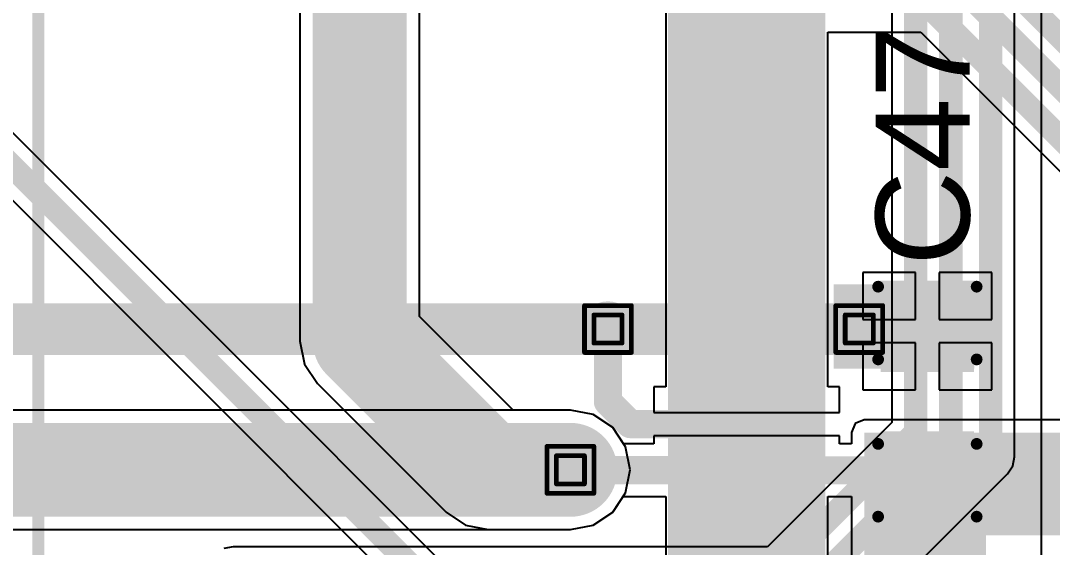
# Model space of a CAD drawing. Header units: inches. Extents: x -0.3 to 9.9, y -0.4 to 5.
# Drawn here: x 2.9744 to 3.4143, y 1.2019 to 1.4264 of the extents above; entities that cross this region are included whole.
import ezdxf

# ---------------------------------------------------------------- set-up
doc = ezdxf.new("R2010")
doc.units = ezdxf.units.IN
doc.header["$MEASUREMENT"] = 0
for name, color, linetype in [('Bottom Layer', 5, 'Continuous'), ('Bottom Solder', 6, 'Continuous'), ('Drill Drawing', 1, 'Continuous'), ('Top Layer', 1, 'Continuous'), ('Top Overlay', 2, 'Continuous'), ('Top Paste', 8, 'Continuous'), ('Top Solder', 216, 'Continuous'), ('Via Holes', 16, 'Continuous')]:
    doc.layers.add(name, color=color, linetype=linetype)
doc.styles.add('Arial', font='', dxfattribs={"height": 0.2})
doc.styles.get('Arial').set_extended_font_data('Arial')

# ---------------------------------------------------------------- blocks, each defined once
blk = doc.blocks.new('ZIO_101954_13')
at = {"layer": 'Top Overlay'}
blk.add_lwpolyline([(0.719, -1.74, 0.005, 0.005, 0), (0.719, 0.057, 0.005, 0.005, 0)], format="xyseb", dxfattribs=at)
blk = doc.blocks.new('TQFP_100_14_14__49')
at = {"layer": 'Top Layer'}
for points in [[(-0.33268, 0.08465), (-0.27362, 0.08465), (-0.27362, 0.07283), (-0.33268, 0.07283)], [(-0.33268, 0.06496), (-0.27362, 0.06496), (-0.27362, 0.05315), (-0.33268, 0.05315)], [(-0.33268, 0.04528), (-0.27362, 0.04528), (-0.27362, 0.03346), (-0.33268, 0.03346)], [(-0.33268, 0.02559), (-0.27362, 0.02559), (-0.27362, 0.01378), (-0.33268, 0.01378)], [(-0.33268, 0.00591), (-0.27362, 0.00591), (-0.27362, -0.00591), (-0.33268, -0.00591)], [(-0.33268, -0.01378), (-0.27362, -0.01378), (-0.27362, -0.02559), (-0.33268, -0.02559)], [(-0.33268, -0.03346), (-0.27362, -0.03346), (-0.27362, -0.04528), (-0.33268, -0.04528)], [(-0.33268, -0.05315), (-0.27362, -0.05315), (-0.27362, -0.06496), (-0.33268, -0.06496)], [(-0.33268, -0.07283), (-0.27362, -0.07283), (-0.27362, -0.08465), (-0.33268, -0.08465)], [(-0.33268, -0.09252), (-0.27362, -0.09252), (-0.27362, -0.10433), (-0.33268, -0.10433)], [(-0.33268, -0.1122), (-0.27362, -0.1122), (-0.27362, -0.12402), (-0.33268, -0.12402)], [(-0.33268, -0.13189), (-0.27362, -0.13189), (-0.27362, -0.1437), (-0.33268, -0.1437)]]:
    blk.add_hatch(color=1, dxfattribs=at).paths.add_polyline_path(points)
at = {"layer": 'Top Paste'}
for points in [[(-0.33268, 0.08465), (-0.27362, 0.08465), (-0.27362, 0.07283), (-0.33268, 0.07283)], [(-0.33268, 0.06496), (-0.27362, 0.06496), (-0.27362, 0.05315), (-0.33268, 0.05315)], [(-0.33268, 0.04528), (-0.27362, 0.04528), (-0.27362, 0.03346), (-0.33268, 0.03346)], [(-0.33268, 0.02559), (-0.27362, 0.02559), (-0.27362, 0.01378), (-0.33268, 0.01378)], [(-0.33268, 0.00591), (-0.27362, 0.00591), (-0.27362, -0.00591), (-0.33268, -0.00591)], [(-0.33268, -0.01378), (-0.27362, -0.01378), (-0.27362, -0.02559), (-0.33268, -0.02559)], [(-0.33268, -0.03346), (-0.27362, -0.03346), (-0.27362, -0.04528), (-0.33268, -0.04528)], [(-0.33268, -0.05315), (-0.27362, -0.05315), (-0.27362, -0.06496), (-0.33268, -0.06496)], [(-0.33268, -0.07283), (-0.27362, -0.07283), (-0.27362, -0.08465), (-0.33268, -0.08465)], [(-0.33268, -0.09252), (-0.27362, -0.09252), (-0.27362, -0.10433), (-0.33268, -0.10433)], [(-0.33268, -0.1122), (-0.27362, -0.1122), (-0.27362, -0.12402), (-0.33268, -0.12402)], [(-0.33268, -0.13189), (-0.27362, -0.13189), (-0.27362, -0.1437), (-0.33268, -0.1437)]]:
    blk.add_hatch(color=8, dxfattribs=at).paths.add_polyline_path(points)
at = {"layer": 'Top Solder'}
for points in [[(-0.33668, 0.10833), (-0.26962, 0.10833), (-0.26962, 0.08852), (-0.33668, 0.08852)], [(-0.33668, 0.08865), (-0.26962, 0.08865), (-0.26962, 0.06883), (-0.33668, 0.06883)], [(-0.33668, 0.06896), (-0.26962, 0.06896), (-0.26962, 0.04915), (-0.33668, 0.04915)], [(-0.33668, 0.04928), (-0.26962, 0.04928), (-0.26962, 0.02946), (-0.33668, 0.02946)], [(-0.33668, 0.02959), (-0.26962, 0.02959), (-0.26962, 0.00978), (-0.33668, 0.00978)], [(-0.33668, 0.00991), (-0.26962, 0.00991), (-0.26962, -0.00991), (-0.33668, -0.00991)], [(-0.33668, -0.00978), (-0.26962, -0.00978), (-0.26962, -0.02959), (-0.33668, -0.02959)], [(-0.33668, -0.02946), (-0.26962, -0.02946), (-0.26962, -0.04928), (-0.33668, -0.04928)], [(-0.33668, -0.04915), (-0.26962, -0.04915), (-0.26962, -0.06896), (-0.33668, -0.06896)], [(-0.33668, -0.06883), (-0.26962, -0.06883), (-0.26962, -0.08865), (-0.33668, -0.08865)], [(-0.33668, -0.08852), (-0.26962, -0.08852), (-0.26962, -0.10833), (-0.33668, -0.10833)], [(-0.33668, -0.1082), (-0.26962, -0.1082), (-0.26962, -0.12802), (-0.33668, -0.12802)], [(-0.33668, -0.12789), (-0.26962, -0.12789), (-0.26962, -0.1477), (-0.33668, -0.1477)]]:
    blk.add_hatch(color=216, dxfattribs=at).paths.add_polyline_path(points)
blk = doc.blocks.new('C___0603_173')
at = {"layer": 'Top Layer'}
for points in [[(-0.015, 0.0175), (-0.015, -0.0175), (-0.045, -0.0175), (-0.045, 0.0175)], [(0.045, 0.0175), (0.045, -0.0175), (0.015, -0.0175), (0.015, 0.0175)]]:
    blk.add_hatch(color=1, dxfattribs=at).paths.add_polyline_path(points)
at = {"layer": 'Top Paste'}
for points in [[(-0.015, 0.0175), (-0.015, -0.0175), (-0.045, -0.0175), (-0.045, 0.0175)], [(0.045, 0.0175), (0.045, -0.0175), (0.015, -0.0175), (0.015, 0.0175)]]:
    blk.add_hatch(color=8, dxfattribs=at).paths.add_polyline_path(points)
at = {"layer": 'Top Solder'}
for points in [[(-0.01264, 0.01986), (-0.01264, -0.01986), (-0.04736, -0.01986), (-0.04736, 0.01986)], [(0.04736, 0.01986), (0.04736, -0.01986), (0.01264, -0.01986), (0.01264, 0.01986)]]:
    blk.add_hatch(color=216, dxfattribs=at).paths.add_polyline_path(points)
at = {"layer": 'Top Overlay'}
for points in [[(-0.049, 0.021, 0.005, 0.005, 0), (-0.018, 0.021, 0.005, 0.005, 0)], [(-0.049, 0.021, 0.005, 0.005, 0), (-0.049, -0.021, 0.005, 0.005, 0)], [(0.018, 0.021, 0.005, 0.005, 0), (0.049, 0.021, 0.005, 0.005, 0)], [(0.049, 0.021, 0.005, 0.005, 0), (0.049, -0.021, 0.005, 0.005, 0)], [(-0.049, -0.021, 0.005, 0.005, 0), (-0.018, -0.021, 0.005, 0.005, 0)], [(0.018, -0.021, 0.005, 0.005, 0), (0.049, -0.021, 0.005, 0.005, 0)]]:
    blk.add_lwpolyline(points, format="xyseb", dxfattribs=at)
for points in [[(-0.05025, 0.021, 0.0025, 0.0025, 1), (-0.04775, 0.021, 0.0025, 0.0025, 1)], [(-0.05025, 0.021, 0.0025, 0.0025, 1), (-0.04775, 0.021, 0.0025, 0.0025, 1)], [(-0.01925, 0.021, 0.0025, 0.0025, 1), (-0.01675, 0.021, 0.0025, 0.0025, 1)], [(0.01675, 0.021, 0.0025, 0.0025, 1), (0.01925, 0.021, 0.0025, 0.0025, 1)], [(0.04775, 0.021, 0.0025, 0.0025, 1), (0.05025, 0.021, 0.0025, 0.0025, 1)], [(0.04775, 0.021, 0.0025, 0.0025, 1), (0.05025, 0.021, 0.0025, 0.0025, 1)], [(-0.05025, -0.021, 0.0025, 0.0025, 1), (-0.04775, -0.021, 0.0025, 0.0025, 1)], [(-0.05025, -0.021, 0.0025, 0.0025, 1), (-0.04775, -0.021, 0.0025, 0.0025, 1)], [(-0.01925, -0.021, 0.0025, 0.0025, 1), (-0.01675, -0.021, 0.0025, 0.0025, 1)], [(0.01675, -0.021, 0.0025, 0.0025, 1), (0.01925, -0.021, 0.0025, 0.0025, 1)], [(0.04775, -0.021, 0.0025, 0.0025, 1), (0.05025, -0.021, 0.0025, 0.0025, 1)], [(0.04775, -0.021, 0.0025, 0.0025, 1), (0.05025, -0.021, 0.0025, 0.0025, 1)]]:
    blk.add_lwpolyline(points, format="xyseb", close=True, dxfattribs=at)

msp = doc.modelspace()

# ---------------------------------------------------------------- hatches: boundary and pattern name
at = {"layer": 'Bottom Layer'}
h = msp.add_hatch(color=5, dxfattribs=at)
edge = h.paths.add_edge_path()
edge.add_arc((3.22482, 1.29495), 0.01181, 0, 360)
h = msp.add_hatch(color=5, dxfattribs=at)
edge = h.paths.add_edge_path()
edge.add_arc((3.33195, 1.29495), 0.01181, 0, 360)
h = msp.add_hatch(color=5, dxfattribs=at)
edge = h.paths.add_edge_path()
edge.add_arc((3.20882, 1.23495), 0.01181, 0, 360)
at = {"layer": 'Bottom Solder'}
h = msp.add_hatch(color=6, dxfattribs=at)
edge = h.paths.add_edge_path()
edge.add_arc((3.22482, 1.29495), 0.00591, 0, 360)
h = msp.add_hatch(color=6, dxfattribs=at)
edge = h.paths.add_edge_path()
edge.add_arc((3.33195, 1.29495), 0.00591, 0, 360)
h = msp.add_hatch(color=6, dxfattribs=at)
edge = h.paths.add_edge_path()
edge.add_arc((3.20882, 1.23495), 0.00591, 0, 360)
at = {"layer": 'Top Layer'}
for points in [[(3.321, 1.278), (3.381, 1.278), (3.381, 1.314), (3.321, 1.314)], [(3.33405, 1.25082), (3.33405, 1.143), (3.386, 1.143), (3.386, 1.25082)], [(3.335, 1.20705), (3.501, 1.20705), (3.501, 1.25082), (3.335, 1.25082)]]:
    msp.add_hatch(color=1, dxfattribs=at).paths.add_polyline_path(points)
h = msp.add_hatch(color=1, dxfattribs=at)
edge = h.paths.add_edge_path()
edge.add_arc((3.22482, 1.29495), 0.01181, 0, 360)
h = msp.add_hatch(color=1, dxfattribs=at)
edge = h.paths.add_edge_path()
edge.add_arc((3.33195, 1.29495), 0.01181, 0, 360)
h = msp.add_hatch(color=1, dxfattribs=at)
edge = h.paths.add_edge_path()
edge.add_arc((3.20882, 1.23495), 0.01181, 0, 360)
at = {"layer": 'Top Solder'}
h = msp.add_hatch(color=216, dxfattribs=at)
edge = h.paths.add_edge_path()
edge.add_arc((3.22482, 1.29495), 0.00591, 0, 360)
h = msp.add_hatch(color=216, dxfattribs=at)
edge = h.paths.add_edge_path()
edge.add_arc((3.33195, 1.29495), 0.00591, 0, 360)
h = msp.add_hatch(color=216, dxfattribs=at)
edge = h.paths.add_edge_path()
edge.add_arc((3.20882, 1.23495), 0.00591, 0, 360)
at = {"layer": 'Via Holes'}
h = msp.add_hatch(color=7, dxfattribs=at)
edge = h.paths.add_edge_path()
edge.add_arc((3.22482, 1.29495), 0.00591, 0, 360)
h = msp.add_hatch(color=7, dxfattribs=at)
edge = h.paths.add_edge_path()
edge.add_arc((3.33195, 1.29495), 0.00591, 0, 360)
h = msp.add_hatch(color=7, dxfattribs=at)
edge = h.paths.add_edge_path()
edge.add_arc((3.20882, 1.23495), 0.00591, 0, 360)

# ---------------------------------------------------------------- linework, layer by layer
at = {"layer": 'Bottom Layer'}
for p, q in [((3.3982, 1.2405), (3.3982, 1.63717)), ((3.3458, 1.56666), (3.3458, 1.25515)), ((3.40951, 1.55379), (3.40951, 1.08081)), ((3.20882, 1.26044), (2.82661, 1.26044)), ((3.21858, 1.2585), (3.20882, 1.26044)), ((3.22685, 1.25297), (3.21858, 1.2585)), ((3.3458, 1.25515), (3.29285, 1.2022)), ((3.23237, 1.2447), (3.22685, 1.25297)), ((3.23431, 1.23495), (3.23237, 1.2447)), ((3.39742, 1.2366), (3.3982, 1.2405)), ((3.39521, 1.23329), (3.39742, 1.2366)), ((3.23237, 1.22519), (3.23431, 1.23495)), ((3.35995, 1.19803), (3.39521, 1.23329)), ((3.22685, 1.21692), (3.23237, 1.22519)), ((3.21858, 1.2114), (3.22685, 1.21692)), ((3.20882, 1.20946), (3.21858, 1.2114)), ((2.81605, 1.20946), (3.20882, 1.20946)), ((3.065, 1.2022), (3.0611, 1.20142)), ((3.29285, 1.2022), (3.065, 1.2022))]:
    msp.add_line(p, q, dxfattribs=at)
for points in [[(3.356, 1.25092, 0.01, 0.01, 0), (3.356, 2.58734, 0.01, 0.01, 0)], [(3.371, 1.24471, 0.01, 0.01, 0), (3.371, 2.58113, 0.01, 0.01, 0)], [(3.388, 1.2405, 0.01, 0.01, 0), (3.388, 2.48513, 0.01, 0.01, 0)], [(2.94482, 1.29495, 0.022, 0.022, 0), (3.22482, 1.29495, 0.022, 0.022, 0)], [(3.22482, 1.29495, 0.022, 0.022, 0), (3.33195, 1.29495, 0.022, 0.022, 0)], [(2.81605, 1.23495, 0.04, 0.04, 0), (3.20882, 1.23495, 0.04, 0.04, 0)], [(3.29708, 1.192, 0.01, 0.01, 0), (3.356, 1.25092, 0.01, 0.01, 0)], [(3.29329, 1.167, 0.01, 0.01, 0), (3.371, 1.24471, 0.01, 0.01, 0)], [(3.2855, 1.138, 0.01, 0.01, 0), (3.388, 1.2405, 0.01, 0.01, 0)]]:
    msp.add_lwpolyline(points, format="xyseb", dxfattribs=at)
for points in [[(3.21932, 1.29495, 0.011, 0.011, 1), (3.23032, 1.29495, 0.011, 0.011, 1)], [(3.21932, 1.29495, 0.011, 0.011, 1), (3.23032, 1.29495, 0.011, 0.011, 1)], [(3.32645, 1.29495, 0.011, 0.011, 1), (3.33745, 1.29495, 0.011, 0.011, 1)], [(3.19882, 1.23495, 0.02, 0.02, 1), (3.21882, 1.23495, 0.02, 0.02, 1)], [(3.3535, 1.25092, 0.005, 0.005, 1), (3.3585, 1.25092, 0.005, 0.005, 1)], [(3.3535, 1.25092, 0.005, 0.005, 1), (3.3585, 1.25092, 0.005, 0.005, 1)], [(3.3685, 1.24471, 0.005, 0.005, 1), (3.3735, 1.24471, 0.005, 0.005, 1)], [(3.3685, 1.24471, 0.005, 0.005, 1), (3.3735, 1.24471, 0.005, 0.005, 1)], [(3.3855, 1.2405, 0.005, 0.005, 1), (3.3905, 1.2405, 0.005, 0.005, 1)], [(3.3855, 1.2405, 0.005, 0.005, 1), (3.3905, 1.2405, 0.005, 0.005, 1)]]:
    msp.add_lwpolyline(points, format="xyseb", close=True, dxfattribs=at)
at = {"layer": 'Drill Drawing'}
for points in [[(3.21482, 1.30495, 0.002, 0.002, 0), (3.23482, 1.30495, 0.002, 0.002, 0)], [(3.21482, 1.28495, 0.002, 0.002, 0), (3.21482, 1.30495, 0.002, 0.002, 0)], [(3.21882, 1.30095, 0.002, 0.002, 0), (3.23082, 1.30095, 0.002, 0.002, 0)], [(3.21882, 1.28895, 0.002, 0.002, 0), (3.21882, 1.30095, 0.002, 0.002, 0)], [(3.23082, 1.28895, 0.002, 0.002, 0), (3.23082, 1.30095, 0.002, 0.002, 0)], [(3.23482, 1.28495, 0.002, 0.002, 0), (3.23482, 1.30495, 0.002, 0.002, 0)], [(3.32195, 1.30495, 0.002, 0.002, 0), (3.34195, 1.30495, 0.002, 0.002, 0)], [(3.32195, 1.28495, 0.002, 0.002, 0), (3.32195, 1.30495, 0.002, 0.002, 0)], [(3.32595, 1.30095, 0.002, 0.002, 0), (3.33795, 1.30095, 0.002, 0.002, 0)], [(3.32595, 1.28895, 0.002, 0.002, 0), (3.32595, 1.30095, 0.002, 0.002, 0)], [(3.33795, 1.28895, 0.002, 0.002, 0), (3.33795, 1.30095, 0.002, 0.002, 0)], [(3.34195, 1.28495, 0.002, 0.002, 0), (3.34195, 1.30495, 0.002, 0.002, 0)], [(3.21882, 1.28895, 0.002, 0.002, 0), (3.23082, 1.28895, 0.002, 0.002, 0)], [(3.32595, 1.28895, 0.002, 0.002, 0), (3.33795, 1.28895, 0.002, 0.002, 0)], [(3.21482, 1.28495, 0.002, 0.002, 0), (3.23482, 1.28495, 0.002, 0.002, 0)], [(3.32195, 1.28495, 0.002, 0.002, 0), (3.34195, 1.28495, 0.002, 0.002, 0)], [(3.19882, 1.24495, 0.002, 0.002, 0), (3.21882, 1.24495, 0.002, 0.002, 0)], [(3.19882, 1.22495, 0.002, 0.002, 0), (3.19882, 1.24495, 0.002, 0.002, 0)], [(3.21882, 1.22495, 0.002, 0.002, 0), (3.21882, 1.24495, 0.002, 0.002, 0)], [(3.20282, 1.24095, 0.002, 0.002, 0), (3.21482, 1.24095, 0.002, 0.002, 0)], [(3.20282, 1.22895, 0.002, 0.002, 0), (3.20282, 1.24095, 0.002, 0.002, 0)], [(3.21482, 1.22895, 0.002, 0.002, 0), (3.21482, 1.24095, 0.002, 0.002, 0)], [(3.20282, 1.22895, 0.002, 0.002, 0), (3.21482, 1.22895, 0.002, 0.002, 0)], [(3.19882, 1.22495, 0.002, 0.002, 0), (3.21882, 1.22495, 0.002, 0.002, 0)]]:
    msp.add_lwpolyline(points, format="xyseb", dxfattribs=at)
for points in [[(3.21432, 1.30495, 0.001, 0.001, 1), (3.21532, 1.30495, 0.001, 0.001, 1)], [(3.21432, 1.30495, 0.001, 0.001, 1), (3.21532, 1.30495, 0.001, 0.001, 1)], [(3.21832, 1.30095, 0.001, 0.001, 1), (3.21932, 1.30095, 0.001, 0.001, 1)], [(3.21832, 1.30095, 0.001, 0.001, 1), (3.21932, 1.30095, 0.001, 0.001, 1)], [(3.23032, 1.30095, 0.001, 0.001, 1), (3.23132, 1.30095, 0.001, 0.001, 1)], [(3.23032, 1.30095, 0.001, 0.001, 1), (3.23132, 1.30095, 0.001, 0.001, 1)], [(3.23432, 1.30495, 0.001, 0.001, 1), (3.23532, 1.30495, 0.001, 0.001, 1)], [(3.23432, 1.30495, 0.001, 0.001, 1), (3.23532, 1.30495, 0.001, 0.001, 1)], [(3.32145, 1.30495, 0.001, 0.001, 1), (3.32245, 1.30495, 0.001, 0.001, 1)], [(3.32145, 1.30495, 0.001, 0.001, 1), (3.32245, 1.30495, 0.001, 0.001, 1)], [(3.32545, 1.30095, 0.001, 0.001, 1), (3.32645, 1.30095, 0.001, 0.001, 1)], [(3.32545, 1.30095, 0.001, 0.001, 1), (3.32645, 1.30095, 0.001, 0.001, 1)], [(3.33745, 1.30095, 0.001, 0.001, 1), (3.33845, 1.30095, 0.001, 0.001, 1)], [(3.33745, 1.30095, 0.001, 0.001, 1), (3.33845, 1.30095, 0.001, 0.001, 1)], [(3.34145, 1.30495, 0.001, 0.001, 1), (3.34245, 1.30495, 0.001, 0.001, 1)], [(3.34145, 1.30495, 0.001, 0.001, 1), (3.34245, 1.30495, 0.001, 0.001, 1)], [(3.21832, 1.28895, 0.001, 0.001, 1), (3.21932, 1.28895, 0.001, 0.001, 1)], [(3.21832, 1.28895, 0.001, 0.001, 1), (3.21932, 1.28895, 0.001, 0.001, 1)], [(3.23032, 1.28895, 0.001, 0.001, 1), (3.23132, 1.28895, 0.001, 0.001, 1)], [(3.23032, 1.28895, 0.001, 0.001, 1), (3.23132, 1.28895, 0.001, 0.001, 1)], [(3.32545, 1.28895, 0.001, 0.001, 1), (3.32645, 1.28895, 0.001, 0.001, 1)], [(3.32545, 1.28895, 0.001, 0.001, 1), (3.32645, 1.28895, 0.001, 0.001, 1)], [(3.33745, 1.28895, 0.001, 0.001, 1), (3.33845, 1.28895, 0.001, 0.001, 1)], [(3.33745, 1.28895, 0.001, 0.001, 1), (3.33845, 1.28895, 0.001, 0.001, 1)], [(3.21432, 1.28495, 0.001, 0.001, 1), (3.21532, 1.28495, 0.001, 0.001, 1)], [(3.21432, 1.28495, 0.001, 0.001, 1), (3.21532, 1.28495, 0.001, 0.001, 1)], [(3.23432, 1.28495, 0.001, 0.001, 1), (3.23532, 1.28495, 0.001, 0.001, 1)], [(3.23432, 1.28495, 0.001, 0.001, 1), (3.23532, 1.28495, 0.001, 0.001, 1)], [(3.32145, 1.28495, 0.001, 0.001, 1), (3.32245, 1.28495, 0.001, 0.001, 1)], [(3.32145, 1.28495, 0.001, 0.001, 1), (3.32245, 1.28495, 0.001, 0.001, 1)], [(3.34145, 1.28495, 0.001, 0.001, 1), (3.34245, 1.28495, 0.001, 0.001, 1)], [(3.34145, 1.28495, 0.001, 0.001, 1), (3.34245, 1.28495, 0.001, 0.001, 1)], [(3.19832, 1.24495, 0.001, 0.001, 1), (3.19932, 1.24495, 0.001, 0.001, 1)], [(3.19832, 1.24495, 0.001, 0.001, 1), (3.19932, 1.24495, 0.001, 0.001, 1)], [(3.21832, 1.24495, 0.001, 0.001, 1), (3.21932, 1.24495, 0.001, 0.001, 1)], [(3.21832, 1.24495, 0.001, 0.001, 1), (3.21932, 1.24495, 0.001, 0.001, 1)], [(3.20232, 1.24095, 0.001, 0.001, 1), (3.20332, 1.24095, 0.001, 0.001, 1)], [(3.20232, 1.24095, 0.001, 0.001, 1), (3.20332, 1.24095, 0.001, 0.001, 1)], [(3.21432, 1.24095, 0.001, 0.001, 1), (3.21532, 1.24095, 0.001, 0.001, 1)], [(3.21432, 1.24095, 0.001, 0.001, 1), (3.21532, 1.24095, 0.001, 0.001, 1)], [(3.20232, 1.22895, 0.001, 0.001, 1), (3.20332, 1.22895, 0.001, 0.001, 1)], [(3.20232, 1.22895, 0.001, 0.001, 1), (3.20332, 1.22895, 0.001, 0.001, 1)], [(3.21432, 1.22895, 0.001, 0.001, 1), (3.21532, 1.22895, 0.001, 0.001, 1)], [(3.21432, 1.22895, 0.001, 0.001, 1), (3.21532, 1.22895, 0.001, 0.001, 1)], [(3.19832, 1.22495, 0.001, 0.001, 1), (3.19932, 1.22495, 0.001, 0.001, 1)], [(3.19832, 1.22495, 0.001, 0.001, 1), (3.19932, 1.22495, 0.001, 0.001, 1)], [(3.21832, 1.22495, 0.001, 0.001, 1), (3.21932, 1.22495, 0.001, 0.001, 1)], [(3.21832, 1.22495, 0.001, 0.001, 1), (3.21932, 1.22495, 0.001, 0.001, 1)]]:
    msp.add_lwpolyline(points, format="xyseb", close=True, dxfattribs=at)
at = {"layer": 'Top Layer'}
for p, q in [((3.09351, 1.468), (3.09351, 1.28977)), ((3.14449, 1.30033), (3.14449, 1.468)), ((3.24944, 1.46006), (3.24944, 1.42069)), ((3.24944, 1.42069), (3.24944, 1.38132)), ((3.3185, 1.38132), (3.3185, 1.4214)), ((3.3185, 1.4214), (3.35818, 1.4214)), ((3.35818, 1.4214), (3.44484, 1.33474)), ((3.24444, 1.10512), (2.93018, 1.41938)), ((2.91875, 1.40197), (3.2281, 1.09263)), ((3.24944, 1.38132), (3.24944, 1.34195)), ((3.3185, 1.34195), (3.3185, 1.38132)), ((3.24944, 1.34195), (3.24944, 1.30258)), ((3.3185, 1.30258), (3.3185, 1.34195)), ((3.356, 1.319), (3.3335, 1.319)), ((3.3335, 1.319), (3.3335, 1.299)), ((3.356, 1.299), (3.356, 1.319)), ((3.3885, 1.319), (3.366, 1.319)), ((3.366, 1.319), (3.366, 1.299)), ((3.3885, 1.299), (3.3885, 1.319)), ((3.24944, 1.30258), (3.24944, 1.27033)), ((3.3185, 1.27033), (3.3185, 1.30258)), ((3.18438, 1.26044), (3.14449, 1.30033)), ((3.3335, 1.299), (3.356, 1.299)), ((3.366, 1.299), (3.3885, 1.299)), ((3.09351, 1.28977), (3.09545, 1.28002)), ((3.356, 1.289), (3.3335, 1.289)), ((3.3335, 1.289), (3.3335, 1.269)), ((3.356, 1.269), (3.356, 1.289)), ((3.3885, 1.289), (3.366, 1.289)), ((3.366, 1.289), (3.366, 1.269)), ((3.3885, 1.269), (3.3885, 1.289)), ((3.09545, 1.28002), (3.10098, 1.27175)), ((3.10098, 1.27175), (3.1558, 1.21692)), ((3.24944, 1.27033), (3.24444, 1.27033)), ((3.24444, 1.27033), (3.24444, 1.25943)), ((3.3235, 1.27033), (3.3185, 1.27033)), ((3.3235, 1.25943), (3.3235, 1.27033)), ((3.3335, 1.269), (3.356, 1.269)), ((3.366, 1.269), (3.3885, 1.269)), ((3.20882, 1.26044), (3.18438, 1.26044)), ((3.21858, 1.2585), (3.20882, 1.26044)), ((3.22685, 1.25297), (3.21858, 1.2585)), ((3.24444, 1.25943), (3.28397, 1.25943)), ((3.28397, 1.25943), (3.3235, 1.25943)), ((3.33022, 1.25465), (3.32864, 1.25082)), ((3.33405, 1.25623), (3.33022, 1.25465)), ((3.501, 1.25623), (3.33405, 1.25623)), ((3.23147, 1.24605), (3.22685, 1.25297)), ((3.28397, 1.24943), (3.24444, 1.24943)), ((3.24444, 1.24943), (3.24444, 1.24605)), ((3.3235, 1.24943), (3.28397, 1.24943)), ((3.3235, 1.24596), (3.3235, 1.24943)), ((3.32864, 1.25082), (3.32864, 1.24596)), ((3.24444, 1.24605), (3.23147, 1.24605)), ((3.32864, 1.24596), (3.3235, 1.24596)), ((3.22685, 1.21692), (3.23132, 1.22362)), ((3.23132, 1.22362), (3.24944, 1.22362)), ((3.24944, 1.22362), (3.24944, 1.18447)), ((3.3185, 1.18447), (3.3185, 1.22353)), ((3.3185, 1.22353), (3.32864, 1.22353)), ((3.32864, 1.22353), (3.32864, 1.143)), ((3.1558, 1.21692), (3.16407, 1.2114)), ((3.21858, 1.2114), (3.22685, 1.21692)), ((3.16407, 1.2114), (3.17382, 1.20946)), ((3.20882, 1.20946), (3.21858, 1.2114)), ((3.17382, 1.20946), (3.20882, 1.20946))]:
    msp.add_line(p, q, dxfattribs=at)
for points in [[(3.119, 1.28977, 0.04, 0.04, 0), (3.119, 1.468, 0.04, 0.04, 0)], [(3.36604, 1.47096, 0.01, 0.01, 0), (3.43205, 1.40495, 0.01, 0.01, 0)], [(3.36451, 1.45128, 0.01, 0.01, 0), (3.44184, 1.37395, 0.01, 0.01, 0)], [(3.36241, 1.43159, 0.01, 0.01, 0), (3.45205, 1.34195, 0.01, 0.01, 0)], [(2.92297, 1.41217, 0.01, 0.01, 0), (3.23829, 1.09685, 0.01, 0.01, 0)], [(3.119, 1.28977, 0.04, 0.04, 0), (3.17382, 1.23495, 0.04, 0.04, 0)], [(3.22482, 1.26395, 0.012, 0.012, 0), (3.22482, 1.29395, 0.012, 0.012, 0)], [(3.22482, 1.26395, 0.012, 0.012, 0), (3.23434, 1.25443, 0.012, 0.012, 0)], [(3.23434, 1.25443, 0.012, 0.012, 0), (3.28397, 1.25443, 0.012, 0.012, 0)], [(3.17382, 1.23495, 0.04, 0.04, 0), (3.20882, 1.23495, 0.04, 0.04, 0)], [(3.20882, 1.23495, 0.012, 0.012, 0), (3.20893, 1.23484, 0.012, 0.012, 0)], [(3.20893, 1.23484, 0.012, 0.012, 0), (3.28397, 1.23484, 0.012, 0.012, 0)], [(3.28397, 1.23474, 0.012, 0.012, 0), (3.35574, 1.23474, 0.012, 0.012, 0)], [(3.35574, 1.23474, 0.012, 0.012, 0), (3.356, 1.235, 0.012, 0.012, 0)], [(3.356, 1.235, 0.012, 0.012, 0), (3.362, 1.229, 0.012, 0.012, 0)], [(3.362, 1.161, 0.012, 0.012, 0), (3.362, 1.229, 0.012, 0.012, 0)]]:
    msp.add_lwpolyline(points, format="xyseb", dxfattribs=at)
for points in [[(3.109, 1.28977, 0.02, 0.02, 1), (3.129, 1.28977, 0.02, 0.02, 1)], [(3.109, 1.28977, 0.02, 0.02, 1), (3.129, 1.28977, 0.02, 0.02, 1)], [(3.22182, 1.29395, 0.006, 0.006, 1), (3.22782, 1.29395, 0.006, 0.006, 1)], [(3.22182, 1.26395, 0.006, 0.006, 1), (3.22782, 1.26395, 0.006, 0.006, 1)], [(3.22182, 1.26395, 0.006, 0.006, 1), (3.22782, 1.26395, 0.006, 0.006, 1)], [(3.23134, 1.25443, 0.006, 0.006, 1), (3.23734, 1.25443, 0.006, 0.006, 1)], [(3.23134, 1.25443, 0.006, 0.006, 1), (3.23734, 1.25443, 0.006, 0.006, 1)], [(3.28097, 1.25443, 0.006, 0.006, 1), (3.28697, 1.25443, 0.006, 0.006, 1)], [(3.16382, 1.23495, 0.02, 0.02, 1), (3.18382, 1.23495, 0.02, 0.02, 1)], [(3.16382, 1.23495, 0.02, 0.02, 1), (3.18382, 1.23495, 0.02, 0.02, 1)], [(3.19882, 1.23495, 0.02, 0.02, 1), (3.21882, 1.23495, 0.02, 0.02, 1)], [(3.20582, 1.23495, 0.006, 0.006, 1), (3.21182, 1.23495, 0.006, 0.006, 1)], [(3.20593, 1.23484, 0.006, 0.006, 1), (3.21193, 1.23484, 0.006, 0.006, 1)], [(3.20593, 1.23484, 0.006, 0.006, 1), (3.21193, 1.23484, 0.006, 0.006, 1)], [(3.28097, 1.23484, 0.006, 0.006, 1), (3.28697, 1.23484, 0.006, 0.006, 1)], [(3.28097, 1.23474, 0.006, 0.006, 1), (3.28697, 1.23474, 0.006, 0.006, 1)], [(3.35274, 1.23474, 0.006, 0.006, 1), (3.35874, 1.23474, 0.006, 0.006, 1)], [(3.35274, 1.23474, 0.006, 0.006, 1), (3.35874, 1.23474, 0.006, 0.006, 1)], [(3.353, 1.235, 0.006, 0.006, 1), (3.359, 1.235, 0.006, 0.006, 1)], [(3.353, 1.235, 0.006, 0.006, 1), (3.359, 1.235, 0.006, 0.006, 1)], [(3.359, 1.229, 0.006, 0.006, 1), (3.365, 1.229, 0.006, 0.006, 1)], [(3.359, 1.229, 0.006, 0.006, 1), (3.365, 1.229, 0.006, 0.006, 1)]]:
    msp.add_lwpolyline(points, format="xyseb", close=True, dxfattribs=at)

# ---------------------------------------------------------------- block references
msp.add_blockref('ZIO_101954_13', (2.263, 2.113))
for name, p, rotation in [('TQFP_100_14_14__49', (2.98082, 1.2938), 180), ('C___0603_173', (3.361, 1.264), 90)]:
    msp.add_blockref(name, p, dxfattribs=dict(rotation=rotation))

# ---------------------------------------------------------------- texts
at = {"layer": 'Top Overlay', "style": 'Arial'}
msp.add_text('C47', height=0.04, rotation=90, dxfattribs=at).set_placement((3.37897, 1.32194))

doc.saveas('drawing.dxf')
